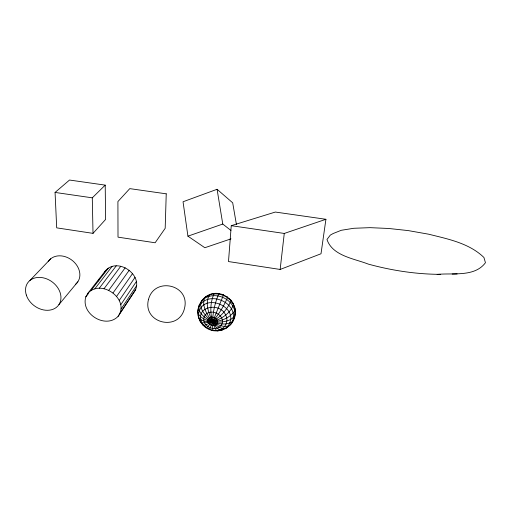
<?xml version="1.0" encoding="UTF-8"?>
<svg xmlns="http://www.w3.org/2000/svg" width="511" height="511" viewBox="0 0 511 511"><rect width="100%" height="100%" fill="white"/><g stroke="black" fill="none" stroke-linecap="round" stroke-linejoin="round"><path stroke-width="0.77" d="M231.253 225.677L228.494 261.555L280.143 269.45L321.004 253.769L325.922 219.289L275.34 212.052L231.253 225.677L284.269 233.45L325.922 219.289M280.143 269.45L284.269 233.45M234.338 316.475C233.814 321.623 229.854 326.452 225.179 328.573C218.056 328.975 213.854 322.147 208.577 318.551C204.228 314.182 199.13 308.056 201.181 301.464C216.594 280.188 247.624 305.073 230.391 324.836L227.957 326.114L225.179 328.573M85.848 296.865C80.451 313.843 105.63 329.308 118.098 316.373L133.767 292.65C145.731 276.623 118.124 256.164 105.394 270.811L87.841 293.371L85.848 296.865L88.294 293.716M227.989 326.542L227.306 327.564C222.03 330.949 215.393 332.035 209.504 329.601L223.62 294.668L223.467 295.192M198.383 314.597L198.121 315.792C199.546 321.892 203.563 327.283 209.504 329.601M118.098 316.373C130.401 299.459 101.21 278.271 87.841 293.371M234.811 314.521L235.277 312.572L234.792 311.308M201.832 301.222L202.822 299.478L204.1 298.922M104.238 272.829L105.394 270.811M120.187 312.956L135.779 289.36M121.113 308.97L136.699 285.534M120.807 304.684L136.456 281.427M119.28 300.385L135.057 277.32M116.623 296.38L132.592 273.506M113.02 292.944L129.226 270.242M108.722 290.331L125.189 267.77M104.027 288.728L120.768 266.257M99.275 288.236L116.272 265.822M199.137 308.018L198.262 309.161C196.818 313.428 198.83 317.606 200.248 321.572C205.333 327.155 211.267 332.418 219.583 329.819C225.798 328.094 228.851 320.486 225.613 314.929C219.736 301.547 194.225 306.683 201.96 322.709C213.809 323.635 229.726 316.156 233.553 304.396L230.467 299.44L229.017 299.063M94.791 288.894L112.024 266.48M90.888 290.65L108.313 268.186M98.08 281.107L99.064 279.843M200.408 303.489L199.124 305.086L198.389 310.573M58.937 304.613L77.864 281.765M93.015 233.361L105.605 219.436L105.215 185.129L69.528 180.038L55.067 192.43L56.695 227.855L93.015 233.361L92.287 197.834L105.215 185.129M29.932 280.45L50.704 258.796M230.793 323.648L231.853 322.709M219.538 293.531L218.708 294.055C213.911 305.239 211.599 318.136 212.921 330.253L213.592 330.751M219.053 330.215L217.743 330.962L216.338 330.425C210.142 319.924 208.89 304.984 214.058 293.863L215.393 293.359M208.744 295.53L211.477 294.164M236.446 224.648L232.697 202.822L217.079 189.287L183.04 201.762L187.927 236.165L204.841 247.72L230.985 238.867M208.06 295.869L205.831 296.68C201.449 300.685 198.013 305.495 197.744 311.672L198.856 317.951C203.608 323.163 211.318 321.049 217.507 322.154C223.748 322.026 231.655 321.183 234.99 315.108L235.015 308.452L232.754 302.748L231.509 302.078M187.927 236.165L222.77 224.054L230.927 230.442M220.516 329.946L223.435 329.397L221.697 330.221C215.259 329.365 213.553 321.751 209.408 317.804C205.882 312.215 202.177 305.31 204.311 298.558C215.208 291.404 231.77 298.175 234.715 310.822C227.223 322.051 207.383 325.992 198.517 314.239C201.922 290.746 241.569 306.849 227.957 326.114C220.522 327.704 214.377 322.326 208.028 319.496C203.748 316.782 199.201 313.09 198.581 307.718C206.693 288.894 239.531 302.257 232.479 321.393C226.667 325.667 218.778 323.955 212.499 321.694C208.98 313.671 204.343 302.876 209.663 294.764C217.175 292.381 225.677 294.956 230.978 300.692C226.507 312.074 215.553 321.821 203.895 325.411L202.605 324.855L202.279 323.45M437.129 274.42C452.861 272.772 474.553 277.358 485.45 262.718L483.936 257.487C469.098 243.108 447.904 239.014 428.569 234.185L408.193 230.589L388.699 228.474L369.99 227.657L353.836 228.276L341.303 230.282L333.191 233.508L330.304 235.105L326.97 239.499C332.476 255.954 354.302 258.604 368.354 264.13C391.828 270.517 416.107 274.266 440.456 274.343M452.178 274.049L457.153 273.928M205.761 327.596L206.489 327.66C215.565 319.516 222.739 308.81 227.478 297.594L227.35 296.687M55.067 192.43L92.287 197.834M199.667 319.809L200.542 321.023M217.079 189.287L222.77 224.054M48.206 261.632A17.936 14.391 36.7 0 1 72.779 260.859A17.936 14.391 36.7 0 1 75.315 284.512M166.235 193.829L165.187 228.302L155.127 242.77L118.009 237.149L117.913 201.558L129.775 188.629L166.235 193.829M148.446 299.612C142.448 323.367 178.978 332.067 184.49 308.389C190.584 284.627 154.348 276.208 148.446 299.612M204.157 316.794C200.766 326.714 217.565 333.555 221.959 323.974C225.53 313.99 208.462 307.041 204.157 316.794M208.028 319.496C206.246 324.651 214.99 328.209 217.258 323.22C219.091 318.053 210.27 314.463 208.028 319.496M26.329 295.071A19.041 14.921 36 0 0 56.287 307.456A19.041 14.921 36 0 0 47.089 279.025A19.041 14.921 36 0 0 26.329 295.071"/></g></svg>
